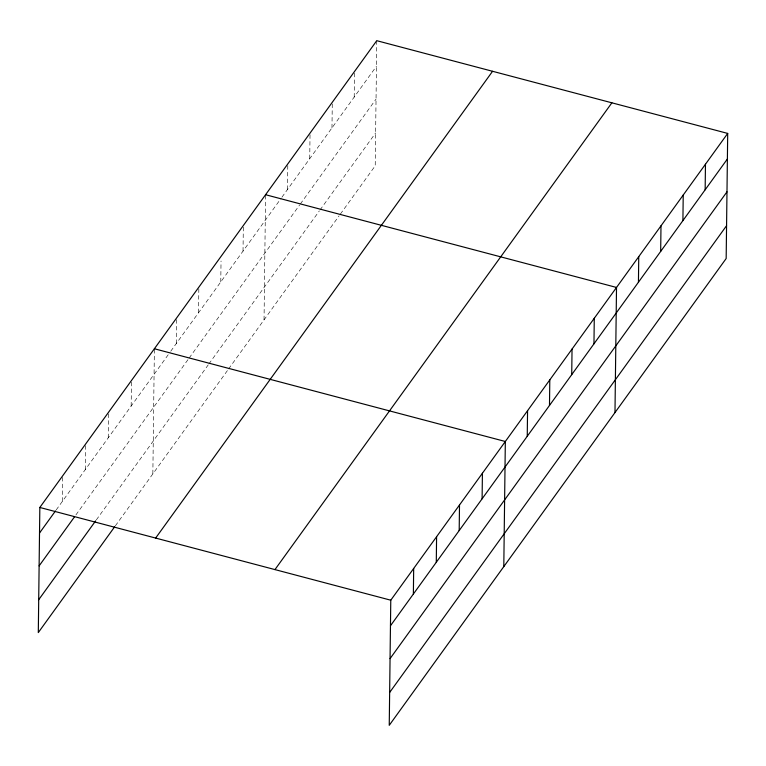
<?xml version="1.0" encoding="UTF-8"?>
<svg xmlns="http://www.w3.org/2000/svg" width="766" height="766" viewBox="0 0 766 766"><rect width="100%" height="100%" fill="white"/><g stroke="black" fill="none" stroke-linecap="round" stroke-linejoin="round"><path stroke-width="0.57" stroke-dasharray="3.83 2.87" d="M62.429 501.299L62.726 476.883M85.342 469.558L85.639 445.142M108.245 437.817L108.552 413.401M131.158 406.076L131.474 380.501M152.855 473.876L154.387 348.76M176.314 343.522L176.62 317.947M198.547 312.72L198.844 288.303M220.78 281.907L221.039 260.986M243.023 251.104L243.32 226.688M264.04 319.834L265.572 194.717M287.499 189.489L287.805 163.914M309.732 158.677L310.048 133.102M331.975 127.874L332.272 103.458M354.208 97.062L354.505 72.646M376.757 40.684L375.225 165.801L339.788 214.901M56.177 509.955L170.052 352.188M170.751 351.23L281.246 198.155M281.936 197.188L376.451 66.259M75.911 514.915L188.417 359.043M189.116 358.086L299.602 205.01M300.301 204.043L376.049 99.101M96.325 519.903L208.161 364.97M208.85 364.013L319.345 210.928M320.035 209.97L375.627 132.949M115.369 525.821L227.904 369.901M228.603 368.934L339.099 215.859"/><path stroke-width="1.15" d="M727.7 133.418L390.775 600.199L389.243 725.316L726.168 258.535L727.7 133.418L376.757 40.684L39.832 507.465L38.3 632.582L114.67 526.778M413.372 594.033L413.678 568.458M436.285 562.292L436.591 536.717M459.188 530.551L459.504 504.976M482.101 498.81L482.417 473.235M503.798 566.61L505.33 441.494L154.387 348.76M527.247 436.266L527.563 410.691M549.49 405.453L549.797 379.879M571.723 374.651L572.039 349.066M593.966 343.838L594.272 318.263M614.983 412.577L616.515 287.451L265.572 194.717M638.442 282.223L638.748 256.648M660.675 251.411L660.991 225.836M682.908 220.608L683.224 195.033M705.151 189.796L705.467 164.221M39.516 533.04L55.487 510.922M39.114 565.892L74.522 516.839M38.702 599.74L95.635 520.861M155.642 538.067L492.567 71.286M274.956 569.598L611.89 102.816M390.459 625.774L727.384 158.993M390.057 658.626L726.982 191.845M389.645 692.474L726.57 225.683M39.832 507.465L390.775 600.199"/></g></svg>
